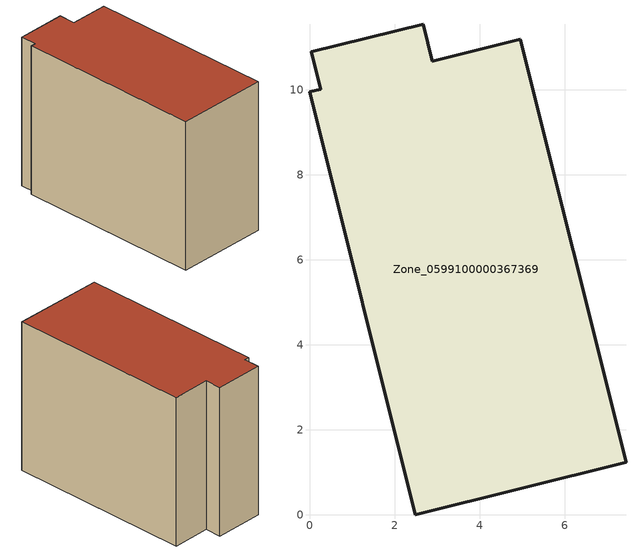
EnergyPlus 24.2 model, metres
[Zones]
Zone_0599100000367369
 floor ground (C_G): 0.26,10.02 0.04,10.89 2.67,11.55 2.89,10.67 4.96,11.19 7.44,1.24 2.49,0 0,9.95 z0
 wall outside (C_F): 2.49,0 7.44,1.24 4.96,11.19 2.89,10.67 2.67,11.55 0.04,10.89 0.26,10.02 0,9.95 2.49,0 z0:8.4
 roof outside (C_R): 0.04,10.89 0.26,10.02 0,9.95 2.49,0 7.44,1.24 4.96,11.19 2.89,10.67 2.67,11.55 z8.4
[BUILDING]
Pand.0599100000367369: North Axis=0; Terrain=City; Loads Convergence Tolerance Value=0.04; Temperature Convergence Tolerance Value=0.4; Solar Distribution=FullExterior; Maximum Number of Warmup Days=25; Minimum Number of Warmup Days=1
[Site:Location]
Rotterdam.The.Hague.AP_ZH_NLD Design_Conditions: Latitude=51.96; Longitude=4.45; Time Zone=1; Elevation=-4.5
[SITE:GROUNDTEMPERATURE:BUILDINGSURFACE]
18, 18, 18, 18, 18, 18, 18, 18, 18, 18, 18, 18
[MATERIAL] Thermal Absorptance=0.9; Solar Absorptance=0.7; Visible Absorptance=0.7
Name | Roughness | Thickness | Conductivity | Density | Specific Heat
G.TI.1992-2005 | MediumSmooth | 0.15 | 0.06 | 540 | 1210
F.TI.1992-2005 | Rough | 0.3 | 0.12 | 1920 | 840
R.TI.1992-2005 | MediumRough | 0.2 | 0.08 | 1500 | 1000
[CONSTRUCTION]
C_G: G.TI.1992-2005
C_F: F.TI.1992-2005
C_R: R.TI.1992-2005
[ZONE]
Zone_0599100000367369: Type=1; Multiplier=1; Ceiling Height=Autocalculate; Volume=Autocalculate; Floor Area=autocalculate; Part of Total Floor Area=Yes
[ZONEINFILTRATION:DESIGNFLOWRATE]
Infil_Zone_0599100000367369: Zone or ZoneList or Space or SpaceList=Zone_0599100000367369; Schedule=AlwaysOn; Design Flow Rate Calculation Method=Flow/Area; Flow Rate per Floor Area=0.0015; Constant Term Coefficient=1; Temperature Term Coefficient=0; Velocity Term Coefficient=0; Velocity Squared Term Coefficient=0
[HVACTEMPLATE:ZONE:IDEALLOADSAIRSYSTEM]
Zone_0599100000367369: Maximum Heating Supply Air Temperature=50; Minimum Cooling Supply Air Temperature=13; Maximum Heating Supply Air Humidity Ratio=0.0156; Minimum Cooling Supply Air Humidity Ratio=0.0077; Heating Limit=NoLimit; Cooling Limit=NoLimit; Dehumidification Control Type=ConstantSensibleHeatRatio; Cooling Sensible Heat Ratio=0.7; Dehumidification Setpoint=60; Humidification Control Type=None; Humidification Setpoint=30; Outdoor Air Method=None; Outdoor Air Flow Rate per Person=0.00944; Outdoor Air Flow Rate per Zone Floor Area=0; Outdoor Air Flow Rate per Zone=0; Demand Controlled Ventilation Type=None; Outdoor Air Economizer Type=NoEconomizer; Heat Recovery Type=None; Sensible Heat Recovery Effectiveness=0.7; Latent Heat Recovery Effectiveness=0.65
[ZONECONTROL:THERMOSTAT]
ThermostatControl_Zone_0599100000367369: Zone or ZoneList=Zone_0599100000367369; Control Type Schedule=DualSetpointControlType; Control 1=Thermostat_Zone_0599100000367369; Temperature Difference Between Cutout And Setpoint=0
[THERMOSTATSETPOINT:DUALSETPOINT]
Thermostat_Zone_0599100000367369: Heating Setpoint Temperature Schedule=HeatingSetpoint_Zone_0599100000367369; Cooling Setpoint Temperature Schedule=CoolingSetpoint_Zone_0599100000367369
[SCHEDULE:COMPACT]
HeatingSetpoint_Zone_0599100000367369: Through: 12/31, For: AllDays, Until: 24:00, 21
CoolingSetpoint_Zone_0599100000367369: Through: 12/31, For: AllDays, Until: 24:00, 24
DualSetpointControlType: Through: 12/31, For: AllDays, Until: 24:00, 4
AlwaysOn: Through: 12/31, For: AllDays, Until: 24:00, 1
